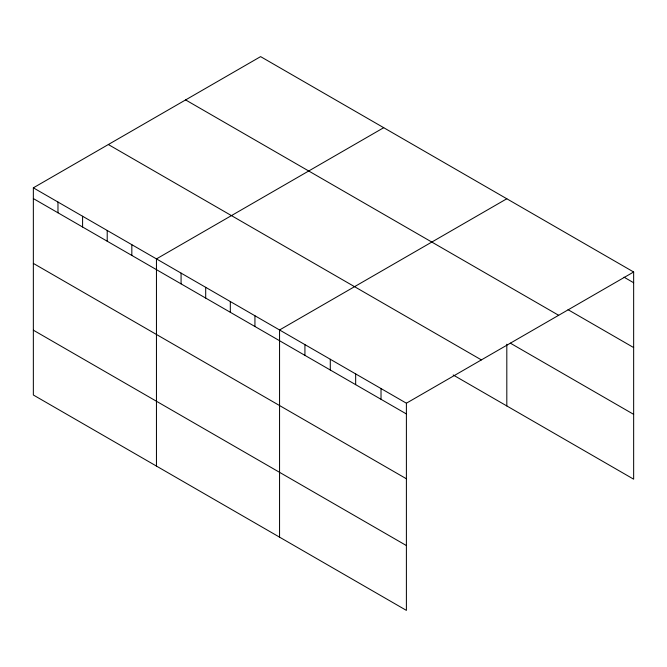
<?xml version="1.0" encoding="UTF-8"?>
<svg xmlns="http://www.w3.org/2000/svg" width="667" height="667" viewBox="0 0 667 667"><rect width="100%" height="100%" fill="white"/><g stroke="black" fill="none" stroke-linecap="round" stroke-linejoin="round"><path stroke-width="1" d="M406.395 478.773L406.395 403.202L33.35 187.827L33.35 395.006L406.395 610.38L406.395 478.773L33.35 263.398M453.176 374.979L633.65 479.173L633.65 271.994L260.605 56.62L33.35 187.827M383.708 127.697L156.453 258.904L156.453 466.075M506.812 198.766L279.556 329.973L279.556 537.152M406.395 403.202L633.65 271.994M624.029 277.189L633.65 282.741M568.042 309.688L633.65 347.565M185.609 99.917L558.654 315.291M510.313 343.146L633.65 414.349M108.346 144.531L481.391 359.905M33.35 198.574L406.395 413.949M33.35 330.182L406.395 545.556M506.812 344.214L506.812 405.945M381.024 388.553L381.024 399.3M355.661 373.912L355.661 384.659M330.29 359.263L330.29 370.01M304.927 344.622L304.927 355.369M254.936 315.758L254.936 326.505M230.315 301.542L230.315 312.289M205.694 287.327L205.694 298.074M181.074 273.111L181.074 283.867M131.833 244.689L131.833 255.436M107.212 230.474L107.212 241.221M82.591 216.258L82.591 227.005M57.971 202.043L57.971 212.79"/></g></svg>
